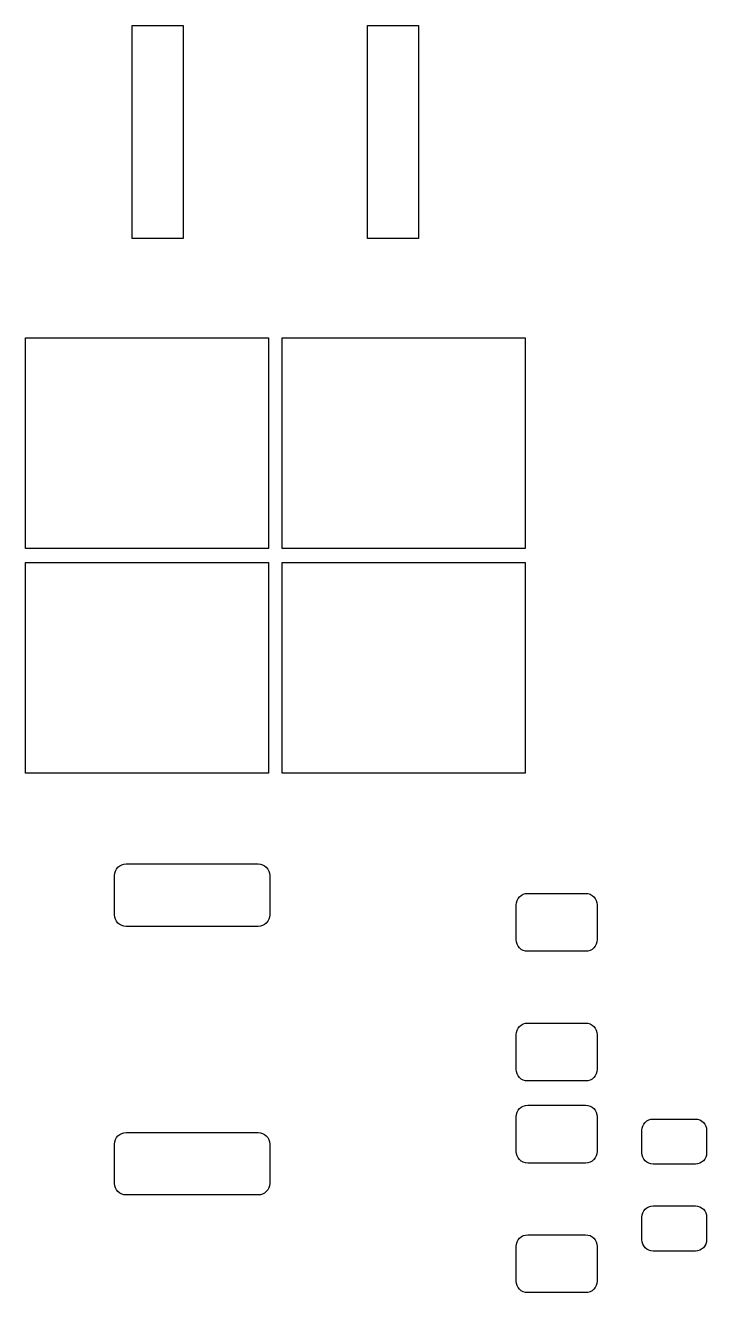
# Model space of a CAD drawing. Extents: x 123 to 185.4, y -112 to -73.1.
# Drawn here: x 170.64 to 185.36, y -105.02 to -77.65 of the extents above; entities that cross this region are included whole.
import ezdxf

# ---------------------------------------------------------------- set-up
doc = ezdxf.new("R2010")
doc.units = 0
doc.layers.add('BLACK', color=7, linetype='CONTINUOUS')

msp = doc.modelspace()

# ---------------------------------------------------------------- linework, layer by layer
at = {"layer": 'BLACK', "linetype": 'CONTINUOUS'}
for p, q in [((172.951, -82.25), (172.951, -77.65)), ((172.951, -77.65), (174.051, -77.65)), ((174.051, -77.65), (174.051, -82.25)), ((178.031, -82.25), (178.031, -77.65)), ((178.031, -77.65), (179.131, -77.65)), ((179.131, -77.65), (179.131, -82.25)), ((174.051, -82.25), (172.951, -82.25)), ((179.131, -82.25), (178.031, -82.25)), ((170.641, -88.95), (170.641, -84.4)), ((170.641, -84.4), (175.891, -84.4)), ((175.891, -84.4), (175.891, -88.95)), ((176.191, -88.95), (176.191, -84.4)), ((176.191, -84.4), (181.441, -84.4)), ((181.441, -84.4), (181.441, -88.95)), ((175.891, -88.95), (170.641, -88.95)), ((181.441, -88.95), (176.191, -88.95)), ((170.641, -93.8), (170.641, -89.25)), ((170.641, -89.25), (175.891, -89.25)), ((175.891, -89.25), (175.891, -93.8)), ((176.191, -93.8), (176.191, -89.25)), ((176.191, -89.25), (181.441, -89.25)), ((181.441, -89.25), (181.441, -93.8)), ((175.891, -93.8), (170.641, -93.8)), ((181.441, -93.8), (176.191, -93.8)), ((172.68, -95.8021), (172.723, -95.779)), ((172.723, -95.779), (172.77, -95.7648)), ((172.77, -95.7648), (172.819, -95.76)), ((172.819, -95.76), (175.669, -95.76)), ((175.669, -95.76), (175.718, -95.7648)), ((175.718, -95.7648), (175.765, -95.779)), ((175.765, -95.779), (175.808, -95.8021)), ((172.569, -96.01), (172.574, -95.9612)), ((172.569, -96.86), (172.569, -96.01)), ((172.574, -95.9612), (172.588, -95.9143)), ((172.588, -95.9143), (172.611, -95.8711)), ((172.611, -95.8711), (172.642, -95.8332)), ((172.642, -95.8332), (172.68, -95.8021)), ((175.808, -95.8021), (175.846, -95.8332)), ((175.846, -95.8332), (175.877, -95.8711)), ((175.877, -95.8711), (175.9, -95.9143)), ((175.9, -95.9143), (175.914, -95.9612)), ((175.914, -95.9612), (175.919, -96.01)), ((175.919, -96.01), (175.919, -96.86)), ((181.243, -96.647), (181.248, -96.5982)), ((181.248, -96.5982), (181.262, -96.5513)), ((181.262, -96.5513), (181.285, -96.5081)), ((181.285, -96.5081), (181.316, -96.4702)), ((181.316, -96.4702), (181.354, -96.4391)), ((181.354, -96.4391), (181.397, -96.416)), ((181.397, -96.416), (181.444, -96.4018)), ((181.444, -96.4018), (181.493, -96.397)), ((181.493, -96.397), (182.743, -96.397)), ((182.743, -96.397), (182.792, -96.4018)), ((182.792, -96.4018), (182.839, -96.416)), ((182.839, -96.416), (182.882, -96.4391)), ((182.882, -96.4391), (182.92, -96.4702)), ((182.92, -96.4702), (182.951, -96.5081)), ((182.951, -96.5081), (182.974, -96.5513)), ((182.974, -96.5513), (182.988, -96.5982)), ((182.988, -96.5982), (182.993, -96.647)), ((172.574, -96.9088), (172.569, -96.86)), ((175.919, -96.86), (175.914, -96.9088)), ((181.243, -97.397), (181.243, -96.647)), ((182.993, -96.647), (182.993, -97.397)), ((172.588, -96.9557), (172.574, -96.9088)), ((172.611, -96.9989), (172.588, -96.9557)), ((172.642, -97.0368), (172.611, -96.9989)), ((172.68, -97.0679), (172.642, -97.0368)), ((172.723, -97.091), (172.68, -97.0679)), ((172.77, -97.1052), (172.723, -97.091)), ((172.819, -97.11), (172.77, -97.1052)), ((175.669, -97.11), (172.819, -97.11)), ((175.718, -97.1052), (175.669, -97.11)), ((175.765, -97.091), (175.718, -97.1052)), ((175.808, -97.0679), (175.765, -97.091)), ((175.846, -97.0368), (175.808, -97.0679)), ((175.877, -96.9989), (175.846, -97.0368)), ((175.9, -96.9557), (175.877, -96.9989)), ((175.914, -96.9088), (175.9, -96.9557)), ((181.248, -97.4458), (181.243, -97.397)), ((182.993, -97.397), (182.988, -97.4458)), ((181.262, -97.4927), (181.248, -97.4458)), ((181.285, -97.5359), (181.262, -97.4927)), ((181.316, -97.5738), (181.285, -97.5359)), ((181.354, -97.6049), (181.316, -97.5738)), ((181.397, -97.628), (181.354, -97.6049)), ((181.444, -97.6422), (181.397, -97.628)), ((181.493, -97.647), (181.444, -97.6422)), ((182.743, -97.647), (181.493, -97.647)), ((182.792, -97.6422), (182.743, -97.647)), ((182.839, -97.628), (182.792, -97.6422)), ((182.882, -97.6049), (182.839, -97.628)), ((182.92, -97.5738), (182.882, -97.6049)), ((182.951, -97.5359), (182.92, -97.5738)), ((182.974, -97.4927), (182.951, -97.5359)), ((182.988, -97.4458), (182.974, -97.4927)), ((181.262, -99.3513), (181.285, -99.3081)), ((181.285, -99.3081), (181.316, -99.2702)), ((181.316, -99.2702), (181.354, -99.2391)), ((181.354, -99.2391), (181.397, -99.216)), ((181.397, -99.216), (181.444, -99.2018)), ((181.444, -99.2018), (181.493, -99.197)), ((181.493, -99.197), (182.743, -99.197)), ((182.743, -99.197), (182.792, -99.2018)), ((182.792, -99.2018), (182.839, -99.216)), ((182.839, -99.216), (182.882, -99.2391)), ((182.882, -99.2391), (182.92, -99.2702)), ((182.92, -99.2702), (182.951, -99.3081)), ((182.951, -99.3081), (182.974, -99.3513)), ((181.243, -99.447), (181.248, -99.3982)), ((181.243, -100.197), (181.243, -99.447)), ((181.248, -99.3982), (181.262, -99.3513)), ((182.974, -99.3513), (182.988, -99.3982)), ((182.988, -99.3982), (182.993, -99.447)), ((182.993, -99.447), (182.993, -100.197)), ((181.248, -100.246), (181.243, -100.197)), ((181.262, -100.293), (181.248, -100.246)), ((181.285, -100.336), (181.262, -100.293)), ((181.316, -100.374), (181.285, -100.336)), ((181.354, -100.405), (181.316, -100.374)), ((181.397, -100.428), (181.354, -100.405)), ((181.444, -100.442), (181.397, -100.428)), ((181.493, -100.447), (181.444, -100.442)), ((182.792, -100.442), (182.743, -100.447)), ((182.839, -100.428), (182.792, -100.442)), ((182.882, -100.405), (182.839, -100.428)), ((182.92, -100.374), (182.882, -100.405)), ((182.951, -100.336), (182.92, -100.374)), ((182.974, -100.293), (182.951, -100.336)), ((182.988, -100.246), (182.974, -100.293)), ((182.993, -100.197), (182.988, -100.246)), ((182.743, -100.447), (181.493, -100.447)), ((181.354, -101.011), (181.397, -100.988)), ((181.397, -100.988), (181.444, -100.974)), ((181.444, -100.974), (181.493, -100.969)), ((181.493, -100.969), (182.743, -100.969)), ((182.743, -100.969), (182.792, -100.974)), ((182.792, -100.974), (182.839, -100.988)), ((182.839, -100.988), (182.882, -101.011)), ((181.243, -101.219), (181.248, -101.17)), ((181.243, -101.969), (181.243, -101.219)), ((181.248, -101.17), (181.262, -101.123)), ((181.262, -101.123), (181.285, -101.08)), ((181.285, -101.08), (181.316, -101.042)), ((181.316, -101.042), (181.354, -101.011)), ((182.882, -101.011), (182.92, -101.042)), ((182.92, -101.042), (182.951, -101.08)), ((182.951, -101.08), (182.974, -101.123)), ((182.974, -101.123), (182.988, -101.17)), ((182.988, -101.17), (182.993, -101.219)), ((182.993, -101.219), (182.993, -101.969)), ((183.958, -101.513), (183.963, -101.466)), ((183.958, -102.001), (183.958, -101.513)), ((183.963, -101.466), (183.977, -101.42)), ((183.977, -101.42), (183.999, -101.378)), ((183.999, -101.378), (184.029, -101.341)), ((184.029, -101.341), (184.066, -101.311)), ((184.066, -101.311), (184.108, -101.288)), ((184.108, -101.288), (184.154, -101.274)), ((184.154, -101.274), (184.202, -101.269)), ((184.202, -101.269), (185.114, -101.269)), ((185.114, -101.269), (185.162, -101.274)), ((185.162, -101.274), (185.208, -101.288)), ((185.208, -101.288), (185.25, -101.311)), ((185.25, -101.311), (185.287, -101.341)), ((185.287, -101.341), (185.317, -101.378)), ((185.317, -101.378), (185.339, -101.42)), ((185.339, -101.42), (185.353, -101.466)), ((185.353, -101.466), (185.358, -101.513)), ((185.358, -101.513), (185.358, -102.001)), ((172.569, -101.81), (172.574, -101.761)), ((172.569, -102.66), (172.569, -101.81)), ((172.574, -101.761), (172.588, -101.714)), ((172.588, -101.714), (172.611, -101.671)), ((172.611, -101.671), (172.642, -101.633)), ((172.642, -101.633), (172.68, -101.602)), ((172.68, -101.602), (172.723, -101.579)), ((172.723, -101.579), (172.77, -101.565)), ((172.77, -101.565), (172.819, -101.56)), ((172.819, -101.56), (175.669, -101.56)), ((175.669, -101.56), (175.718, -101.565)), ((175.718, -101.565), (175.765, -101.579)), ((175.765, -101.579), (175.808, -101.602)), ((175.808, -101.602), (175.846, -101.633)), ((175.846, -101.633), (175.877, -101.671)), ((175.877, -101.671), (175.9, -101.714)), ((175.9, -101.714), (175.914, -101.761)), ((175.914, -101.761), (175.919, -101.81)), ((175.919, -101.81), (175.919, -102.66)), ((181.248, -102.018), (181.243, -101.969)), ((181.262, -102.065), (181.248, -102.018)), ((181.285, -102.108), (181.262, -102.065)), ((182.974, -102.065), (182.951, -102.108)), ((182.988, -102.018), (182.974, -102.065)), ((182.993, -101.969), (182.988, -102.018)), ((183.963, -102.048), (183.958, -102.001)), ((183.977, -102.094), (183.963, -102.048)), ((185.353, -102.048), (185.339, -102.094)), ((185.358, -102.001), (185.353, -102.048)), ((181.316, -102.146), (181.285, -102.108)), ((181.354, -102.177), (181.316, -102.146)), ((181.397, -102.2), (181.354, -102.177)), ((181.444, -102.214), (181.397, -102.2)), ((181.493, -102.219), (181.444, -102.214)), ((182.743, -102.219), (181.493, -102.219)), ((182.792, -102.214), (182.743, -102.219)), ((182.839, -102.2), (182.792, -102.214)), ((182.882, -102.177), (182.839, -102.2)), ((182.92, -102.146), (182.882, -102.177)), ((182.951, -102.108), (182.92, -102.146)), ((183.999, -102.136), (183.977, -102.094)), ((184.029, -102.173), (183.999, -102.136)), ((184.066, -102.203), (184.029, -102.173)), ((184.108, -102.226), (184.066, -102.203)), ((184.154, -102.24), (184.108, -102.226)), ((184.202, -102.245), (184.154, -102.24)), ((185.114, -102.245), (184.202, -102.245)), ((185.162, -102.24), (185.114, -102.245)), ((185.208, -102.226), (185.162, -102.24)), ((185.25, -102.203), (185.208, -102.226)), ((185.287, -102.173), (185.25, -102.203)), ((185.317, -102.136), (185.287, -102.173)), ((185.339, -102.094), (185.317, -102.136)), ((172.574, -102.709), (172.569, -102.66)), ((172.588, -102.756), (172.574, -102.709)), ((172.611, -102.799), (172.588, -102.756)), ((172.642, -102.837), (172.611, -102.799)), ((172.68, -102.868), (172.642, -102.837)), ((172.723, -102.891), (172.68, -102.868)), ((172.77, -102.905), (172.723, -102.891)), ((172.819, -102.91), (172.77, -102.905)), ((175.718, -102.905), (175.669, -102.91)), ((175.765, -102.891), (175.718, -102.905)), ((175.808, -102.868), (175.765, -102.891)), ((175.846, -102.837), (175.808, -102.868)), ((175.877, -102.799), (175.846, -102.837)), ((175.9, -102.756), (175.877, -102.799)), ((175.914, -102.709), (175.9, -102.756)), ((175.919, -102.66), (175.914, -102.709)), ((175.669, -102.91), (172.819, -102.91)), ((184.066, -103.186), (184.108, -103.163)), ((184.108, -103.163), (184.154, -103.149)), ((184.154, -103.149), (184.202, -103.144)), ((184.202, -103.144), (185.114, -103.144)), ((185.114, -103.144), (185.162, -103.149)), ((185.162, -103.149), (185.208, -103.163)), ((185.208, -103.163), (185.25, -103.186)), ((183.958, -103.388), (183.963, -103.341)), ((183.958, -103.876), (183.958, -103.388)), ((183.963, -103.341), (183.977, -103.295)), ((183.977, -103.295), (183.999, -103.253)), ((183.999, -103.253), (184.029, -103.216)), ((184.029, -103.216), (184.066, -103.186)), ((185.25, -103.186), (185.287, -103.216)), ((185.287, -103.216), (185.317, -103.253)), ((185.317, -103.253), (185.339, -103.295)), ((185.339, -103.295), (185.353, -103.341)), ((185.353, -103.341), (185.358, -103.388)), ((185.358, -103.388), (185.358, -103.876)), ((181.243, -104.019), (181.248, -103.97)), ((181.248, -103.97), (181.262, -103.923)), ((181.262, -103.923), (181.285, -103.88)), ((181.285, -103.88), (181.316, -103.842)), ((181.316, -103.842), (181.354, -103.811)), ((181.354, -103.811), (181.397, -103.788)), ((181.397, -103.788), (181.444, -103.774)), ((181.444, -103.774), (181.493, -103.769)), ((181.493, -103.769), (182.743, -103.769)), ((182.743, -103.769), (182.792, -103.774)), ((182.792, -103.774), (182.839, -103.788)), ((182.839, -103.788), (182.882, -103.811)), ((182.882, -103.811), (182.92, -103.842)), ((182.92, -103.842), (182.951, -103.88)), ((182.951, -103.88), (182.974, -103.923)), ((182.974, -103.923), (182.988, -103.97)), ((182.988, -103.97), (182.993, -104.019)), ((183.963, -103.923), (183.958, -103.876)), ((183.977, -103.969), (183.963, -103.923)), ((183.999, -104.011), (183.977, -103.969)), ((185.339, -103.969), (185.317, -104.011)), ((185.353, -103.923), (185.339, -103.969)), ((185.358, -103.876), (185.353, -103.923)), ((181.243, -104.769), (181.243, -104.019)), ((182.993, -104.019), (182.993, -104.769)), ((184.029, -104.048), (183.999, -104.011)), ((184.066, -104.078), (184.029, -104.048)), ((184.108, -104.101), (184.066, -104.078)), ((184.154, -104.115), (184.108, -104.101)), ((184.202, -104.12), (184.154, -104.115)), ((185.114, -104.12), (184.202, -104.12)), ((185.162, -104.115), (185.114, -104.12)), ((185.208, -104.101), (185.162, -104.115)), ((185.25, -104.078), (185.208, -104.101)), ((185.287, -104.048), (185.25, -104.078)), ((185.317, -104.011), (185.287, -104.048)), ((181.248, -104.818), (181.243, -104.769)), ((181.262, -104.865), (181.248, -104.818)), ((182.988, -104.818), (182.974, -104.865)), ((182.993, -104.769), (182.988, -104.818)), ((181.285, -104.908), (181.262, -104.865)), ((181.316, -104.946), (181.285, -104.908)), ((181.354, -104.977), (181.316, -104.946)), ((181.397, -105), (181.354, -104.977)), ((181.444, -105.014), (181.397, -105)), ((181.493, -105.019), (181.444, -105.014)), ((182.743, -105.019), (181.493, -105.019)), ((182.792, -105.014), (182.743, -105.019)), ((182.839, -105), (182.792, -105.014)), ((182.882, -104.977), (182.839, -105)), ((182.92, -104.946), (182.882, -104.977)), ((182.951, -104.908), (182.92, -104.946)), ((182.974, -104.865), (182.951, -104.908))]:
    msp.add_line(p, q, dxfattribs=at)

doc.saveas('drawing.dxf')
